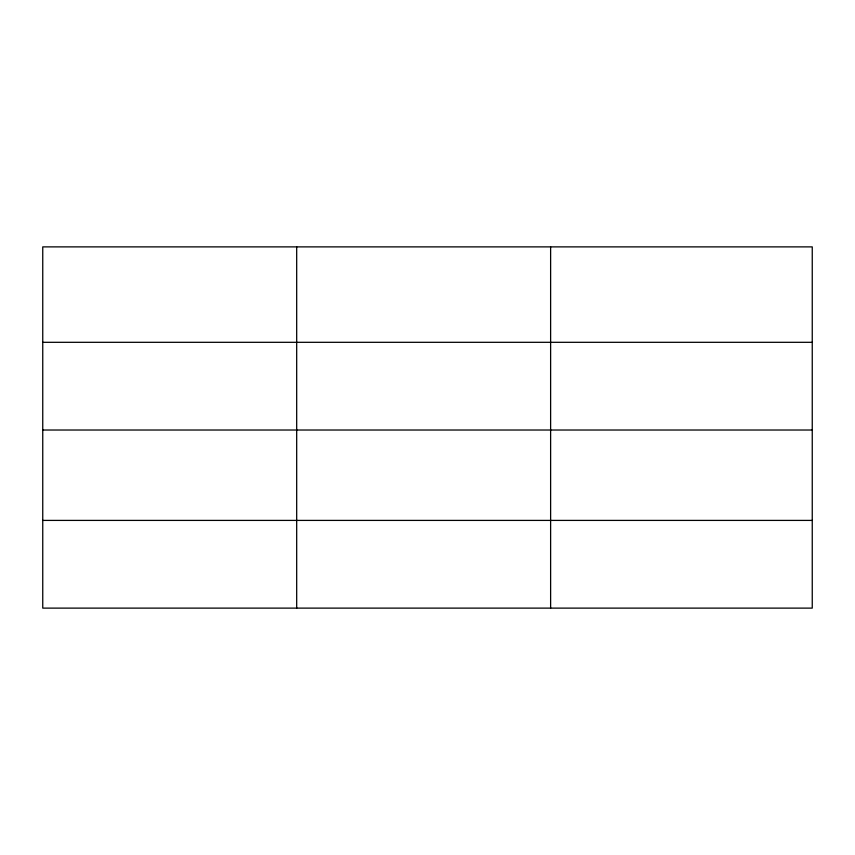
<?xml version="1.0" encoding="UTF-8"?>
<svg xmlns="http://www.w3.org/2000/svg" width="855" height="855" viewBox="0 0 855 855"><rect width="100%" height="100%" fill="white"/><g stroke="black" fill="none" stroke-linecap="round" stroke-linejoin="round"><path stroke-width="1.28" d="M812.25 430.022L812.25 246.881L42.75 246.881L42.75 608.119L812.25 608.119L812.25 430.022L42.75 430.022M42.75 342.31L812.25 342.31M42.75 520.406L812.25 520.406M550.62 246.881L550.62 608.119M296.685 246.881L296.685 608.119"/></g></svg>
